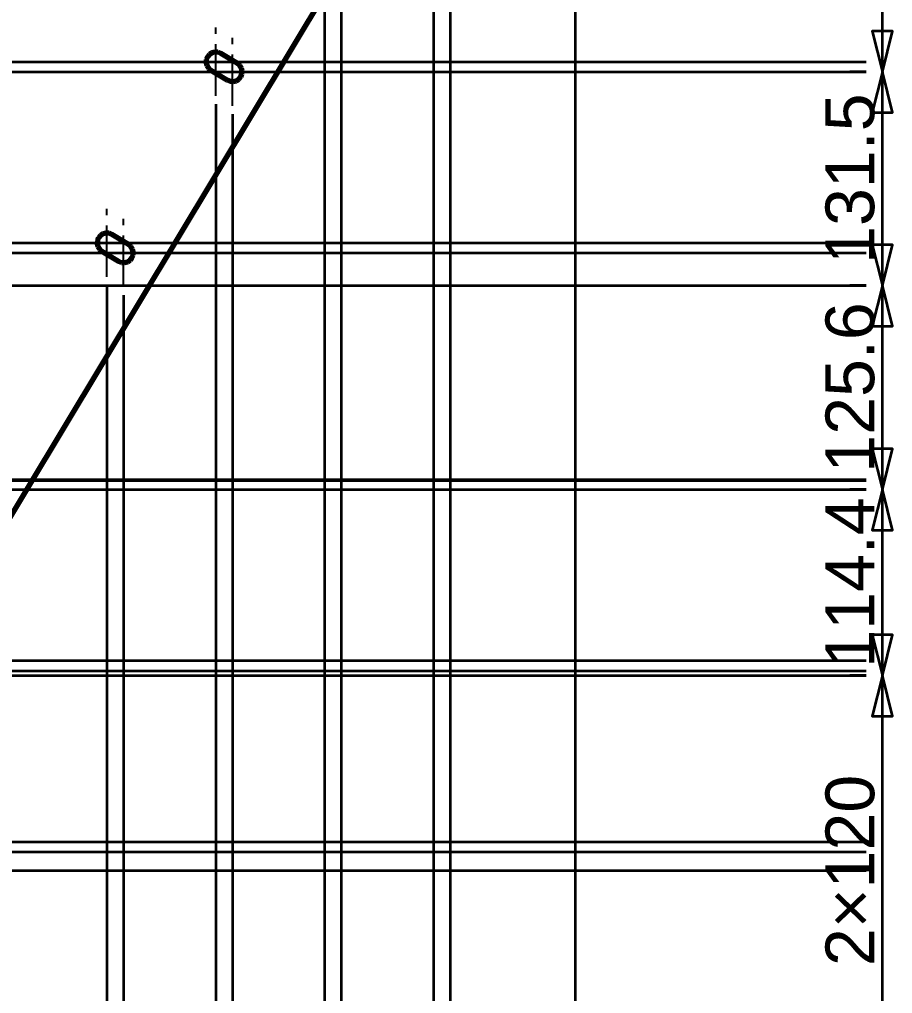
# Model space of a CAD drawing. Header units: millimetres. Extents: x 0 to 420, y 0 to 297.
# Drawn here: x 328 to 381.7, y 164.5 to 224.5 of the extents above; entities that cross this region are included whole.
import ezdxf
from ezdxf.enums import TextEntityAlignment as Align

# ---------------------------------------------------------------- set-up
doc = ezdxf.new("R2010")
doc.units = ezdxf.units.MM
doc.linetypes.add('CENTER', pattern=[5.08, 3.175, -0.635, 0.635, -0.635])
doc.linetypes.add('DASHED', pattern=[1.524, 1.27, -0.254])
doc.styles.add('GOST', font='Arial')

msp = doc.modelspace()

# ---------------------------------------------------------------- linework, layer by layer
at = {"color": 1, "lineweight": 70}
for p, q in [((290.347, 132.1), (365.094, 256.5)), ((339.851, 222.421), (339.692, 222.321)), ((340.033, 222.466), (339.851, 222.421)), ((340.221, 222.453), (340.033, 222.466)), ((340.395, 222.383), (340.221, 222.453)), ((339.501, 222.004), (339.488, 221.816)), ((339.488, 221.816), (339.533, 221.634)), ((339.571, 222.178), (339.501, 222.004)), ((339.692, 222.321), (339.571, 222.178)), ((341.423, 221.765), (340.395, 222.383)), ((339.533, 221.634), (339.633, 221.475)), ((339.633, 221.475), (339.777, 221.354)), ((339.777, 221.354), (340.805, 220.736)), ((341.567, 221.644), (341.423, 221.765)), ((341.666, 221.485), (341.567, 221.644)), ((341.712, 221.303), (341.666, 221.485)), ((341.699, 221.116), (341.712, 221.303)), ((340.805, 220.736), (340.979, 220.666)), ((340.979, 220.666), (341.166, 220.653)), ((341.166, 220.653), (341.349, 220.698)), ((341.349, 220.698), (341.508, 220.798)), ((341.508, 220.798), (341.628, 220.942)), ((341.628, 220.942), (341.699, 221.116)), ((332.876, 211.034), (332.805, 210.86)), ((332.996, 211.178), (332.876, 211.034)), ((333.156, 211.278), (332.996, 211.178)), ((333.338, 211.323), (333.156, 211.278)), ((333.525, 211.31), (333.338, 211.323)), ((333.699, 211.24), (333.525, 211.31)), ((334.728, 210.622), (333.699, 211.24)), ((332.805, 210.86), (332.792, 210.673)), ((332.792, 210.673), (332.838, 210.491)), ((332.838, 210.491), (332.937, 210.332)), ((334.872, 210.501), (334.728, 210.622)), ((334.971, 210.342), (334.872, 210.501)), ((332.937, 210.332), (333.081, 210.211)), ((333.081, 210.211), (334.11, 209.593)), ((334.933, 209.798), (335.003, 209.972)), ((335.016, 210.16), (334.971, 210.342)), ((335.003, 209.972), (335.016, 210.16)), ((334.11, 209.593), (334.284, 209.523)), ((334.284, 209.523), (334.471, 209.51)), ((334.471, 209.51), (334.653, 209.555)), ((334.653, 209.555), (334.812, 209.655)), ((334.812, 209.655), (334.933, 209.798))]:
    msp.add_line(p, q, dxfattribs=at)
at = {"color": 5, "linetype": 'DASHED', "lineweight": 35}
for p, q in [((290.347, 132.1), (365.094, 256.5)), ((339.692, 222.321), (339.851, 222.421)), ((339.851, 222.421), (340.033, 222.466)), ((340.033, 222.466), (340.221, 222.453)), ((340.221, 222.453), (340.395, 222.383)), ((339.488, 221.816), (339.501, 222.004)), ((339.533, 221.634), (339.488, 221.816)), ((339.501, 222.004), (339.571, 222.178)), ((339.571, 222.178), (339.692, 222.321)), ((340.395, 222.383), (341.423, 221.765)), ((339.633, 221.475), (339.533, 221.634)), ((339.777, 221.354), (339.633, 221.475)), ((340.805, 220.736), (339.777, 221.354)), ((341.423, 221.765), (341.567, 221.644)), ((341.567, 221.644), (341.666, 221.485)), ((341.666, 221.485), (341.712, 221.303)), ((341.712, 221.303), (341.699, 221.116)), ((340.979, 220.666), (340.805, 220.736)), ((341.166, 220.653), (340.979, 220.666)), ((341.349, 220.698), (341.166, 220.653)), ((341.508, 220.798), (341.349, 220.698)), ((341.628, 220.942), (341.508, 220.798)), ((341.699, 221.116), (341.628, 220.942)), ((332.805, 210.86), (332.876, 211.034)), ((332.876, 211.034), (332.996, 211.178)), ((332.996, 211.178), (333.156, 211.278)), ((333.156, 211.278), (333.338, 211.323)), ((333.338, 211.323), (333.525, 211.31)), ((333.525, 211.31), (333.699, 211.24)), ((333.699, 211.24), (334.728, 210.622)), ((332.792, 210.673), (332.805, 210.86)), ((332.838, 210.491), (332.792, 210.673)), ((332.937, 210.332), (332.838, 210.491)), ((334.728, 210.622), (334.872, 210.501)), ((334.872, 210.501), (334.971, 210.342)), ((333.081, 210.211), (332.937, 210.332)), ((334.11, 209.593), (333.081, 210.211)), ((335.003, 209.972), (334.933, 209.798)), ((334.971, 210.342), (335.016, 210.16)), ((335.016, 210.16), (335.003, 209.972)), ((334.284, 209.523), (334.11, 209.593)), ((334.471, 209.51), (334.284, 209.523)), ((334.653, 209.555), (334.471, 209.51)), ((334.812, 209.655), (334.653, 209.555)), ((334.933, 209.798), (334.812, 209.655))]:
    msp.add_line(p, q, dxfattribs=at)
at = {"color": 7, "lineweight": 35}
for p, q in [((362.194, 251.7), (362.194, 109.1)), ((381.094, 221.25), (381.094, 243.54)), ((353.477, 241.555), (353.477, 109.1)), ((354.505, 240.937), (354.505, 109.1)), ((346.781, 230.412), (346.781, 109.1)), ((347.81, 229.794), (347.81, 109.1)), ((92.609, 221.869), (380.094, 221.869)), ((342.686, 221.869), (380.094, 221.869)), ((91.58, 221.251), (380.094, 221.251)), ((343.714, 221.251), (380.094, 221.251)), ((380.094, 221.25), (379.094, 221.25)), ((380.094, 221.25), (379.094, 221.25)), ((381.094, 208.1), (381.094, 221.25)), ((340.086, 219.269), (340.086, 109.1)), ((341.114, 218.651), (341.114, 109.1)), ((99.304, 210.725), (380.094, 210.725)), ((335.99, 210.725), (380.094, 210.725)), ((98.275, 210.107), (380.094, 210.107)), ((337.019, 210.107), (380.094, 210.107)), ((145.197, 208.1), (380.094, 208.1)), ((290.197, 208.1), (380.094, 208.1)), ((333.39, 208.125), (333.39, 109.1)), ((380.094, 208.1), (379.094, 208.1)), ((380.094, 208.1), (379.094, 208.1)), ((381.094, 195.54), (381.094, 208.1)), ((334.419, 207.507), (334.419, 109.1)), ((108.06, 196.154), (380.094, 196.154)), ((145.197, 196.1), (380.094, 196.1)), ((290.197, 196.1), (380.094, 196.1)), ((327.234, 196.154), (380.094, 196.154)), ((107.031, 195.536), (380.094, 195.536)), ((328.263, 195.536), (380.094, 195.536)), ((380.094, 195.54), (379.094, 195.54)), ((380.094, 195.54), (379.094, 195.54)), ((381.094, 184.1), (381.094, 195.54)), ((114.755, 185.01), (380.094, 185.01)), ((320.539, 185.01), (380.094, 185.01)), ((113.727, 184.392), (380.094, 184.392)), ((145.197, 184.1), (380.094, 184.1)), ((290.197, 184.1), (380.094, 184.1)), ((321.568, 184.392), (380.094, 184.392)), ((380.094, 184.1), (379.094, 184.1)), ((380.094, 184.1), (379.094, 184.1)), ((381.094, 160.1), (381.094, 184.1)), ((121.451, 173.867), (380.094, 173.867)), ((313.843, 173.867), (380.094, 173.867)), ((120.422, 173.249), (380.094, 173.249)), ((314.872, 173.249), (380.094, 173.249)), ((145.197, 172.1), (380.094, 172.1)), ((290.197, 172.1), (380.094, 172.1))]:
    msp.add_line(p, q, dxfattribs=at)
at = {"color": 4, "linetype": 'CENTER', "lineweight": 25}
for p, q in [((340.086, 219.769), (340.086, 223.969)), ((341.114, 219.151), (341.114, 223.351)), ((337.986, 221.869), (342.186, 221.869)), ((339.014, 221.251), (343.214, 221.251)), ((333.39, 208.625), (333.39, 212.825)), ((334.419, 208.007), (334.419, 212.207)), ((331.29, 210.725), (335.49, 210.725)), ((332.319, 210.107), (336.519, 210.107))]:
    msp.add_line(p, q, dxfattribs=at)
at = {"color": 7, "lineweight": 35}
for points in [[(381.094, 221.25), (381.719, 223.75), (380.469, 223.75)], [(381.094, 221.25), (380.469, 218.75), (381.719, 218.75)], [(381.094, 208.1), (381.719, 210.6), (380.469, 210.6)], [(381.094, 208.1), (380.469, 205.6), (381.719, 205.6)], [(381.094, 195.54), (381.719, 198.04), (380.469, 198.04)], [(381.094, 195.54), (380.469, 193.04), (381.719, 193.04)], [(381.094, 184.1), (381.719, 186.6), (380.469, 186.6)], [(381.094, 184.1), (380.469, 181.6), (381.719, 181.6)]]:
    msp.add_lwpolyline(points, close=True, dxfattribs=at)

# ---------------------------------------------------------------- texts
at = {"color": 7, "style": 'GOST'}
for s, p in [('131.5', (379.094, 214.675)), ('125.6', (379.094, 201.82)), ('114.4', (379.094, 189.82)), ('2×120', (379.094, 172.1))]:
    msp.add_text(s, height=3, rotation=90, dxfattribs=at).set_placement(p, align=Align.MIDDLE)

doc.saveas('drawing.dxf')
